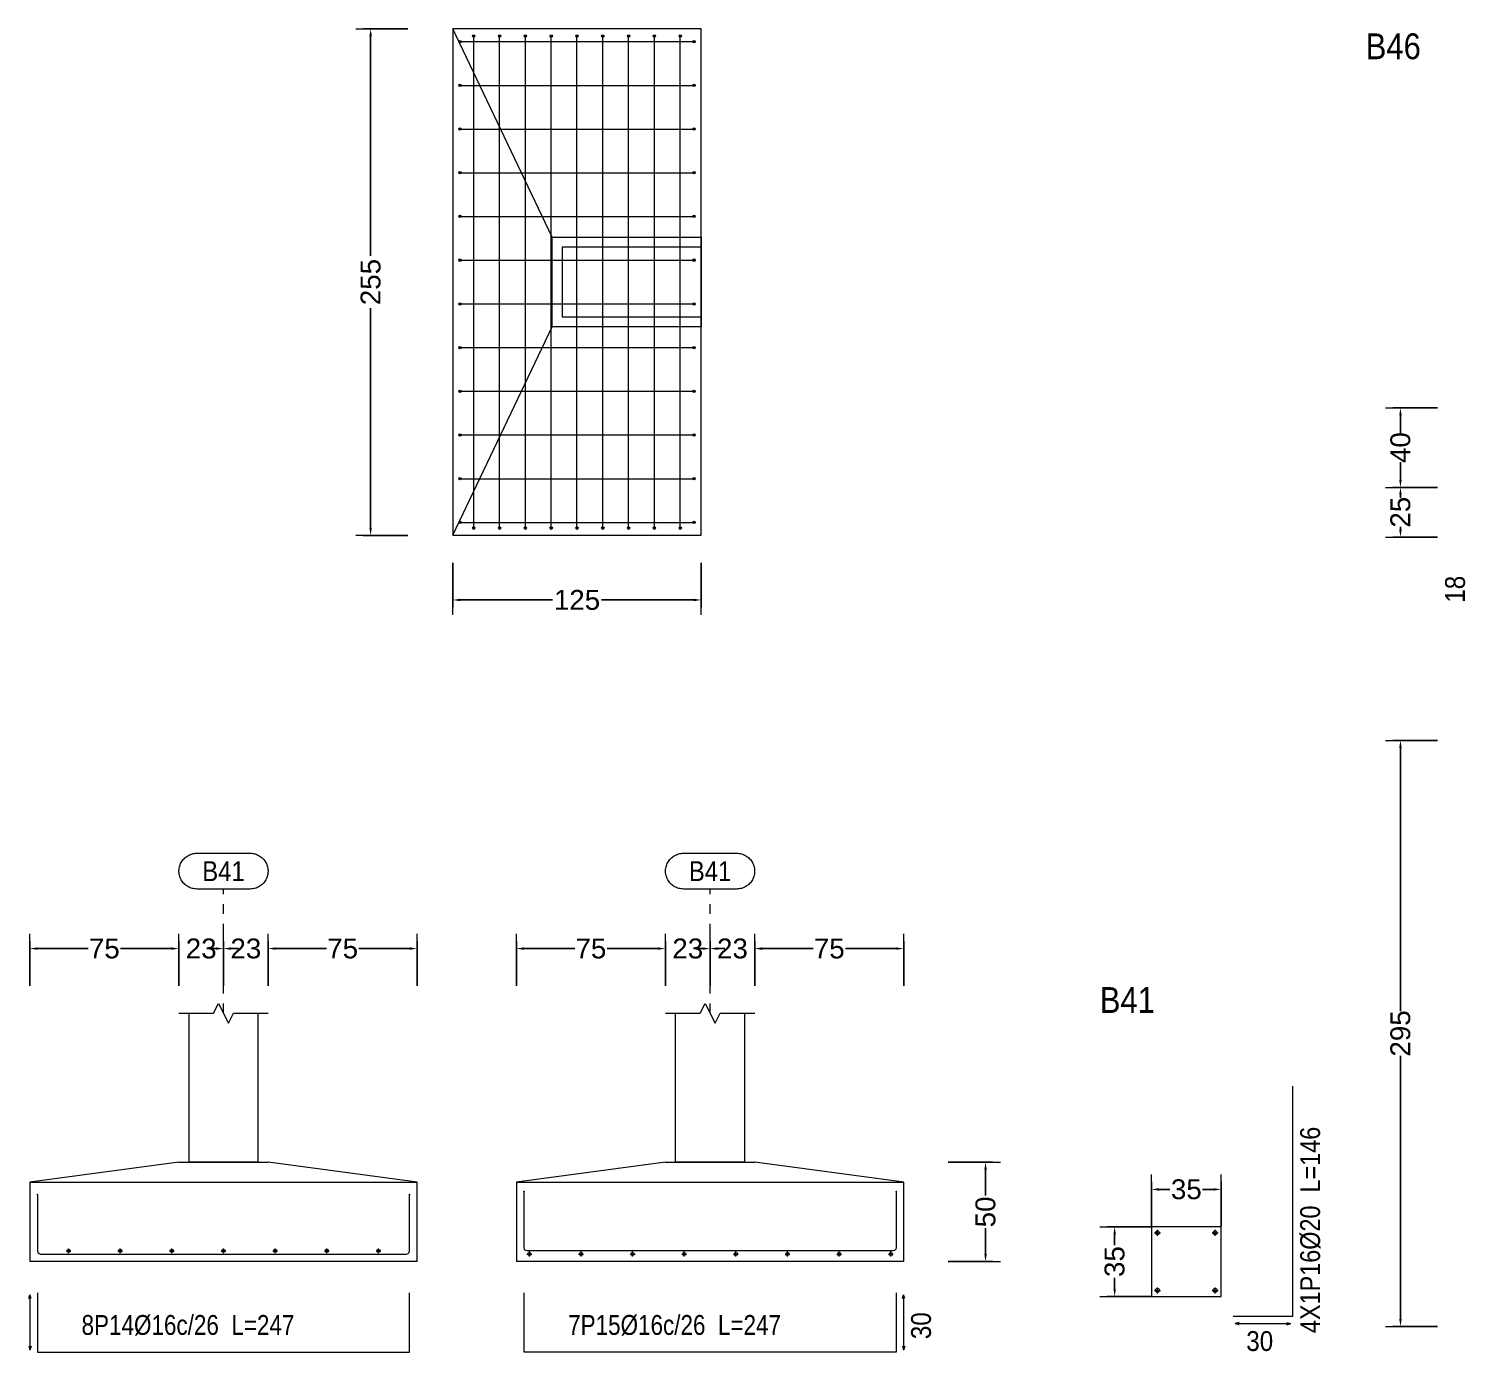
# Model space of a CAD drawing. Header units: millimetres. Extents: x 0 to 147, y 0 to 144.
# Drawn here: x 112.36 to 126.83, y 57.89 to 71.22 of the extents above; entities that cross this region are included whole.
import ezdxf
from ezdxf.enums import TextEntityAlignment as Align

# ---------------------------------------------------------------- set-up
doc = ezdxf.new("R2010")
doc.units = ezdxf.units.MM
doc.linetypes.add('CYPE_PUNTO', pattern=[0.075, 0, -0.075])
for name, color, linetype, lineweight in [('CIM_COTAS', 2, 'Continuous', 0), ('CIM_DIB_ARMADOS', 4, 'Continuous', 0), ('CIM_GEOMETRIA', 2, 'Continuous', 0), ('CIM_REFEREN', 2, 'Continuous', 0), ('CIM_TXT_ARMADOS', 3, 'Continuous', 0)]:
    doc.layers.add(name, color=color, linetype=linetype, lineweight=lineweight)
doc.styles.add('CYPETXT_0.3_romans', font='arial.ttf', dxfattribs={"height": 0.2})
doc.styles.add('CYPETXT_romans', font='arial.ttf', dxfattribs={"height": 0.2})
doc.dimstyles.new('cype_arrow', dxfattribs={"dimtxt": 0.18, "dimasz": 0.075, "dimexe": 0.075, "dimexo": 0.075, "dimgap": 0, "dimtad": 0, "dimdec": 4, "dimzin": 0, "dimdsep": 46, "dimtxsty": 'CYPETXT_0.3_romans', "dimcen": 0.09, "dimadec": 0, "dimazin": 0, "dimtfac": 1, "dimtdec": 4, "dimtofl": 0, "dimtmove": 2, "dimatfit": 3, "dimfxl": 1, "dimtolj": 1, "dimtzin": 0, "dimarcsym": 0})

# ---------------------------------------------------------------- blocks, each defined once
blk = doc.blocks.new('*D268')
at = {"layer": 'CIM_COTAS', "color": 0, "lineweight": -2, "transparency": 16777216}
for p, q in [((116.635, 65.841), (116.635, 65.391)), ((119.135, 65.841), (119.135, 65.391)), ((116.71, 65.466), (117.639, 65.466)), ((119.06, 65.466), (118.131, 65.466))]:
    blk.add_line(p, q, dxfattribs=at)
at = {"layer": 'CIM_COTAS', "color": 0, "transparency": 16777216}
for points in [[(116.71, 65.479), (116.71, 65.454), (116.635, 65.466)], [(119.06, 65.479), (119.06, 65.454), (119.135, 65.466)]]:
    blk.add_solid(points, dxfattribs=at)
at = {"layer": 'Defpoints', "color": 0, "transparency": 16777216}
for p in [(116.635, 65.916), (119.135, 65.916), (119.135, 65.466)]:
    blk.add_point(p, dxfattribs=at)
at = {"layer": 'CIM_COTAS', "color": 0, "transparency": 16777216, "insert": (117.885, 65.466), "char_height": 0.2, "attachment_point": 5, "style": 'CYPETXT_0.3_romans'}
blk.add_mtext('\\A1;125', dxfattribs=at)
blk = doc.blocks.new('*D269')
at = {"layer": 'CIM_COTAS', "color": 0, "lineweight": -2, "transparency": 16777216}
for p, q in [((116.182, 71.217), (115.732, 71.217)), ((115.807, 71.142), (115.807, 68.93)), ((115.807, 66.192), (115.807, 68.405)), ((116.182, 66.117), (115.732, 66.117))]:
    blk.add_line(p, q, dxfattribs=at)
at = {"layer": 'CIM_COTAS', "color": 0, "transparency": 16777216}
for points in [[(115.794, 71.142), (115.819, 71.142), (115.807, 71.217)], [(115.794, 66.192), (115.819, 66.192), (115.807, 66.117)]]:
    blk.add_solid(points, dxfattribs=at)
at = {"layer": 'Defpoints', "color": 0, "transparency": 16777216}
for p in [(115.807, 71.217), (116.257, 71.217), (116.257, 66.117)]:
    blk.add_point(p, dxfattribs=at)
at = {"layer": 'CIM_COTAS', "color": 0, "transparency": 16777216, "insert": (115.807, 68.667), "char_height": 0.2, "attachment_point": 5, "rotation": 90, "style": 'CYPETXT_0.3_romans'}
blk.add_mtext('\\A1;255', dxfattribs=at)
blk = doc.blocks.new('*D272')
at = {"layer": 'CIM_COTAS', "color": 0, "lineweight": -2, "transparency": 16777216}
for p, q in [((112.375, 61.581), (112.375, 62.031)), ((112.45, 61.956), (112.962, 61.956)), ((113.8, 61.956), (113.289, 61.956)), ((113.875, 61.581), (113.875, 62.031))]:
    blk.add_line(p, q, dxfattribs=at)
at = {"layer": 'CIM_COTAS', "color": 0, "transparency": 16777216}
for points in [[(112.45, 61.969), (112.45, 61.944), (112.375, 61.956)], [(113.8, 61.969), (113.8, 61.944), (113.875, 61.956)]]:
    blk.add_solid(points, dxfattribs=at)
at = {"layer": 'Defpoints', "color": 0, "transparency": 16777216}
for p in [(113.875, 61.956), (112.375, 61.506), (113.875, 61.506)]:
    blk.add_point(p, dxfattribs=at)
at = {"layer": 'CIM_COTAS', "color": 0, "transparency": 16777216, "insert": (113.125, 61.956), "char_height": 0.2, "attachment_point": 5, "style": 'CYPETXT_0.3_romans'}
blk.add_mtext('\\A1;75', dxfattribs=at)
blk = doc.blocks.new('*D273')
at = {"layer": 'CIM_COTAS', "color": 0, "lineweight": -2, "transparency": 16777216}
for p, q in [((113.80032, 61.9562), (113.72532, 61.9562)), ((113.87532, 61.5812), (113.87532, 62.0312)), ((114.32532, 61.5812), (114.32532, 62.0312)), ((114.40032, 61.9562), (114.47532, 61.9562))]:
    blk.add_line(p, q, dxfattribs=at)
at = {"layer": 'CIM_COTAS', "color": 0, "transparency": 16777216}
for points in [[(113.80032, 61.9687), (113.80032, 61.9437), (113.87532, 61.9562)], [(114.40032, 61.9687), (114.40032, 61.9437), (114.32532, 61.9562)]]:
    blk.add_solid(points, dxfattribs=at)
at = {"layer": 'Defpoints', "color": 0, "transparency": 16777216}
for p in [(114.32532, 61.9562), (113.87532, 61.5062), (114.32532, 61.5062)]:
    blk.add_point(p, dxfattribs=at)
at = {"layer": 'CIM_COTAS', "color": 0, "transparency": 16777216, "insert": (114.10032, 61.9562), "char_height": 0.2, "attachment_point": 5, "style": 'CYPETXT_0.3_romans'}
blk.add_mtext('\\A1;23', dxfattribs=at)
blk = doc.blocks.new('*D274')
at = {"layer": 'CIM_COTAS', "color": 0, "lineweight": -2, "transparency": 16777216}
for p, q in [((114.25032, 61.9562), (114.17532, 61.9562)), ((114.32532, 61.5812), (114.32532, 62.0312)), ((114.77532, 61.5812), (114.77532, 62.0312)), ((114.85032, 61.9562), (114.92532, 61.9562))]:
    blk.add_line(p, q, dxfattribs=at)
at = {"layer": 'CIM_COTAS', "color": 0, "transparency": 16777216}
for points in [[(114.25032, 61.9687), (114.25032, 61.9437), (114.32532, 61.9562)], [(114.85032, 61.9687), (114.85032, 61.9437), (114.77532, 61.9562)]]:
    blk.add_solid(points, dxfattribs=at)
at = {"layer": 'Defpoints', "color": 0, "transparency": 16777216}
for p in [(114.77532, 61.9562), (114.32532, 61.5062), (114.77532, 61.5062)]:
    blk.add_point(p, dxfattribs=at)
at = {"layer": 'CIM_COTAS', "color": 0, "transparency": 16777216, "insert": (114.55032, 61.9562), "char_height": 0.2, "attachment_point": 5, "style": 'CYPETXT_0.3_romans'}
blk.add_mtext('\\A1;23', dxfattribs=at)
blk = doc.blocks.new('*D275')
at = {"layer": 'CIM_COTAS', "color": 0, "lineweight": -2, "transparency": 16777216}
for p, q in [((114.775, 61.581), (114.775, 62.031)), ((114.85, 61.956), (115.362, 61.956)), ((116.2, 61.956), (115.689, 61.956)), ((116.275, 61.581), (116.275, 62.031))]:
    blk.add_line(p, q, dxfattribs=at)
at = {"layer": 'CIM_COTAS', "color": 0, "transparency": 16777216}
for points in [[(114.85, 61.969), (114.85, 61.944), (114.775, 61.956)], [(116.2, 61.969), (116.2, 61.944), (116.275, 61.956)]]:
    blk.add_solid(points, dxfattribs=at)
at = {"layer": 'Defpoints', "color": 0, "transparency": 16777216}
for p in [(116.275, 61.956), (114.775, 61.506), (116.275, 61.506)]:
    blk.add_point(p, dxfattribs=at)
at = {"layer": 'CIM_COTAS', "color": 0, "transparency": 16777216, "insert": (115.525, 61.956), "char_height": 0.2, "attachment_point": 5, "style": 'CYPETXT_0.3_romans'}
blk.add_mtext('\\A1;75', dxfattribs=at)
blk = doc.blocks.new('*D278')
at = {"layer": 'CIM_COTAS', "color": 0, "lineweight": -2, "transparency": 16777216}
for p, q in [((117.275, 61.581), (117.275, 62.031)), ((117.35, 61.956), (117.862, 61.956)), ((118.7, 61.956), (118.189, 61.956)), ((118.775, 61.581), (118.775, 62.031))]:
    blk.add_line(p, q, dxfattribs=at)
at = {"layer": 'CIM_COTAS', "color": 0, "transparency": 16777216}
for points in [[(117.35, 61.969), (117.35, 61.944), (117.275, 61.956)], [(118.7, 61.969), (118.7, 61.944), (118.775, 61.956)]]:
    blk.add_solid(points, dxfattribs=at)
at = {"layer": 'Defpoints', "color": 0, "transparency": 16777216}
for p in [(118.775, 61.956), (117.275, 61.506), (118.775, 61.506)]:
    blk.add_point(p, dxfattribs=at)
at = {"layer": 'CIM_COTAS', "color": 0, "transparency": 16777216, "insert": (118.025, 61.956), "char_height": 0.2, "attachment_point": 5, "style": 'CYPETXT_0.3_romans'}
blk.add_mtext('\\A1;75', dxfattribs=at)
blk = doc.blocks.new('*D279')
at = {"layer": 'CIM_COTAS', "color": 0, "lineweight": -2, "transparency": 16777216}
for p, q in [((118.70032, 61.9562), (118.62532, 61.9562)), ((118.77532, 61.5812), (118.77532, 62.0312)), ((119.22532, 61.5812), (119.22532, 62.0312)), ((119.30032, 61.9562), (119.37532, 61.9562))]:
    blk.add_line(p, q, dxfattribs=at)
at = {"layer": 'CIM_COTAS', "color": 0, "transparency": 16777216}
for points in [[(118.70032, 61.9687), (118.70032, 61.9437), (118.77532, 61.9562)], [(119.30032, 61.9687), (119.30032, 61.9437), (119.22532, 61.9562)]]:
    blk.add_solid(points, dxfattribs=at)
at = {"layer": 'Defpoints', "color": 0, "transparency": 16777216}
for p in [(119.22532, 61.9562), (118.77532, 61.5062), (119.22532, 61.5062)]:
    blk.add_point(p, dxfattribs=at)
at = {"layer": 'CIM_COTAS', "color": 0, "transparency": 16777216, "insert": (119.00032, 61.9562), "char_height": 0.2, "attachment_point": 5, "style": 'CYPETXT_0.3_romans'}
blk.add_mtext('\\A1;23', dxfattribs=at)
blk = doc.blocks.new('*D280')
at = {"layer": 'CIM_COTAS', "color": 0, "lineweight": -2, "transparency": 16777216}
for p, q in [((119.15032, 61.9562), (119.07532, 61.9562)), ((119.22532, 61.5812), (119.22532, 62.0312)), ((119.67532, 61.5812), (119.67532, 62.0312)), ((119.75032, 61.9562), (119.82532, 61.9562))]:
    blk.add_line(p, q, dxfattribs=at)
at = {"layer": 'CIM_COTAS', "color": 0, "transparency": 16777216}
for points in [[(119.15032, 61.9687), (119.15032, 61.9437), (119.22532, 61.9562)], [(119.75032, 61.9687), (119.75032, 61.9437), (119.67532, 61.9562)]]:
    blk.add_solid(points, dxfattribs=at)
at = {"layer": 'Defpoints', "color": 0, "transparency": 16777216}
for p in [(119.67532, 61.9562), (119.22532, 61.5062), (119.67532, 61.5062)]:
    blk.add_point(p, dxfattribs=at)
at = {"layer": 'CIM_COTAS', "color": 0, "transparency": 16777216, "insert": (119.45032, 61.9562), "char_height": 0.2, "attachment_point": 5, "style": 'CYPETXT_0.3_romans'}
blk.add_mtext('\\A1;23', dxfattribs=at)
blk = doc.blocks.new('*D281')
at = {"layer": 'CIM_COTAS', "color": 0, "lineweight": -2, "transparency": 16777216}
for p, q in [((119.675, 61.581), (119.675, 62.031)), ((119.75, 61.956), (120.262, 61.956)), ((121.1, 61.956), (120.589, 61.956)), ((121.175, 61.581), (121.175, 62.031))]:
    blk.add_line(p, q, dxfattribs=at)
at = {"layer": 'CIM_COTAS', "color": 0, "transparency": 16777216}
for points in [[(119.75, 61.969), (119.75, 61.944), (119.675, 61.956)], [(121.1, 61.969), (121.1, 61.944), (121.175, 61.956)]]:
    blk.add_solid(points, dxfattribs=at)
at = {"layer": 'Defpoints', "color": 0, "transparency": 16777216}
for p in [(121.175, 61.956), (119.675, 61.506), (121.175, 61.506)]:
    blk.add_point(p, dxfattribs=at)
at = {"layer": 'CIM_COTAS', "color": 0, "transparency": 16777216, "insert": (120.425, 61.956), "char_height": 0.2, "attachment_point": 5, "style": 'CYPETXT_0.3_romans'}
blk.add_mtext('\\A1;75', dxfattribs=at)
blk = doc.blocks.new('*D282')
at = {"layer": 'CIM_COTAS', "color": 0, "lineweight": -2, "transparency": 16777216}
for p, q in [((121.624, 59.805), (122.074, 59.805)), ((121.999, 59.73), (121.999, 59.469)), ((121.999, 58.88), (121.999, 59.141)), ((121.624, 58.805), (122.074, 58.805))]:
    blk.add_line(p, q, dxfattribs=at)
at = {"layer": 'CIM_COTAS', "color": 0, "transparency": 16777216}
for points in [[(121.987, 59.73), (122.012, 59.73), (121.999, 59.805)], [(121.987, 58.88), (122.012, 58.88), (121.999, 58.805)]]:
    blk.add_solid(points, dxfattribs=at)
at = {"layer": 'Defpoints', "color": 0, "transparency": 16777216}
for p in [(121.549, 59.805), (121.999, 59.805), (121.549, 58.805)]:
    blk.add_point(p, dxfattribs=at)
at = {"layer": 'CIM_COTAS', "color": 0, "transparency": 16777216, "insert": (121.999, 59.305), "char_height": 0.2, "attachment_point": 5, "rotation": 90, "style": 'CYPETXT_0.3_romans'}
blk.add_mtext('\\A1;50', dxfattribs=at)
blk = doc.blocks.new('*D285')
at = {"layer": 'CIM_COTAS', "color": 0, "lineweight": -2, "transparency": 16777216}
for p, q in [((123.671, 59.157), (123.671, 59.607)), ((124.371, 59.157), (124.371, 59.607)), ((123.746, 59.532), (123.856, 59.532)), ((124.296, 59.532), (124.185, 59.532))]:
    blk.add_line(p, q, dxfattribs=at)
at = {"layer": 'CIM_COTAS', "color": 0, "transparency": 16777216}
for points in [[(123.746, 59.544), (123.746, 59.519), (123.671, 59.532)], [(124.296, 59.544), (124.296, 59.519), (124.371, 59.532)]]:
    blk.add_solid(points, dxfattribs=at)
at = {"layer": 'Defpoints', "color": 0, "transparency": 16777216}
for p in [(124.371, 59.532), (123.671, 59.082), (124.371, 59.082)]:
    blk.add_point(p, dxfattribs=at)
at = {"layer": 'CIM_COTAS', "color": 0, "transparency": 16777216, "insert": (124.021, 59.532), "char_height": 0.2, "attachment_point": 5, "style": 'CYPETXT_0.3_romans'}
blk.add_mtext('\\A1;35', dxfattribs=at)
blk = doc.blocks.new('*D286')
at = {"layer": 'CIM_COTAS', "color": 0, "lineweight": -2, "transparency": 16777216}
for p, q in [((123.674, 59.155), (123.224, 59.155)), ((123.299, 59.08), (123.299, 58.969)), ((123.299, 58.53), (123.299, 58.641)), ((123.674, 58.455), (123.224, 58.455))]:
    blk.add_line(p, q, dxfattribs=at)
at = {"layer": 'CIM_COTAS', "color": 0, "transparency": 16777216}
for points in [[(123.287, 59.08), (123.312, 59.08), (123.299, 59.155)], [(123.287, 58.53), (123.312, 58.53), (123.299, 58.455)]]:
    blk.add_solid(points, dxfattribs=at)
at = {"layer": 'Defpoints', "color": 0, "transparency": 16777216}
for p in [(123.299, 59.155), (123.749, 59.155), (123.749, 58.455)]:
    blk.add_point(p, dxfattribs=at)
at = {"layer": 'CIM_COTAS', "color": 0, "transparency": 16777216, "insert": (123.299, 58.805), "char_height": 0.2, "attachment_point": 5, "rotation": 90, "style": 'CYPETXT_0.3_romans'}
blk.add_mtext('\\A1;35', dxfattribs=at)
blk = doc.blocks.new('*D290')
at = {"layer": 'CIM_COTAS', "color": 0, "lineweight": -2, "transparency": 16777216}
for p, q in [((126.552, 66.6), (126.102, 66.6)), ((126.177, 66.525), (126.177, 66.495)), ((126.177, 66.175), (126.177, 66.204)), ((126.552, 66.1), (126.102, 66.1))]:
    blk.add_line(p, q, dxfattribs=at)
at = {"layer": 'CIM_COTAS', "color": 0, "transparency": 16777216}
for points in [[(126.165, 66.525), (126.19, 66.525), (126.177, 66.6)], [(126.165, 66.175), (126.19, 66.175), (126.177, 66.1)]]:
    blk.add_solid(points, dxfattribs=at)
at = {"layer": 'Defpoints', "color": 0, "transparency": 16777216}
for p in [(126.177, 66.6), (126.627, 66.6), (126.627, 66.1)]:
    blk.add_point(p, dxfattribs=at)
at = {"layer": 'CIM_COTAS', "color": 0, "transparency": 16777216, "insert": (126.177, 66.35), "char_height": 0.2, "attachment_point": 5, "rotation": 90, "style": 'CYPETXT_0.3_romans'}
blk.add_mtext('\\A1;25', dxfattribs=at)
blk = doc.blocks.new('*D291')
at = {"layer": 'CIM_COTAS', "color": 0, "lineweight": -2, "transparency": 16777216}
for p, q in [((126.552, 67.4), (126.102, 67.4)), ((126.177, 67.325), (126.177, 67.147)), ((126.177, 66.675), (126.177, 66.853)), ((126.552, 66.6), (126.102, 66.6))]:
    blk.add_line(p, q, dxfattribs=at)
at = {"layer": 'CIM_COTAS', "color": 0, "transparency": 16777216}
for points in [[(126.165, 67.325), (126.19, 67.325), (126.177, 67.4)], [(126.165, 66.675), (126.19, 66.675), (126.177, 66.6)]]:
    blk.add_solid(points, dxfattribs=at)
at = {"layer": 'Defpoints', "color": 0, "transparency": 16777216}
for p in [(126.177, 67.4), (126.627, 67.4), (126.627, 66.6)]:
    blk.add_point(p, dxfattribs=at)
at = {"layer": 'CIM_COTAS', "color": 0, "transparency": 16777216, "insert": (126.177, 67), "char_height": 0.2, "attachment_point": 5, "rotation": 90, "style": 'CYPETXT_0.3_romans'}
blk.add_mtext('\\A1;40', dxfattribs=at)
blk = doc.blocks.new('*D298')
at = {"layer": 'CIM_COTAS', "color": 0, "lineweight": -2, "transparency": 16777216}
for p, q in [((126.552, 64.052), (126.102, 64.052)), ((126.177, 63.977), (126.177, 61.325)), ((126.177, 58.227), (126.177, 60.878)), ((126.552, 58.152), (126.102, 58.152))]:
    blk.add_line(p, q, dxfattribs=at)
at = {"layer": 'CIM_COTAS', "color": 0, "transparency": 16777216}
for points in [[(126.165, 63.977), (126.19, 63.977), (126.177, 64.052)], [(126.165, 58.227), (126.19, 58.227), (126.177, 58.152)]]:
    blk.add_solid(points, dxfattribs=at)
at = {"layer": 'Defpoints', "color": 0, "transparency": 16777216}
for p in [(126.177, 64.052), (126.627, 64.052), (126.627, 58.152)]:
    blk.add_point(p, dxfattribs=at)
at = {"layer": 'CIM_COTAS', "color": 0, "transparency": 16777216, "insert": (126.177, 61.102), "char_height": 0.2, "attachment_point": 5, "rotation": 90, "style": 'CYPETXT_0.3_romans'}
blk.add_mtext('\\A1;295', dxfattribs=at)

msp = doc.modelspace()

# ---------------------------------------------------------------- hatches: boundary and pattern name
at = {"layer": 'CIM_DIB_ARMADOS'}
h = msp.add_hatch(color=256, dxfattribs=at)
edge = h.paths.add_edge_path(flags=0)
edge.add_arc((116.70697, 71.0874), 0.0016, 0, 360)
h = msp.add_hatch(color=256, dxfattribs=at)
edge = h.paths.add_edge_path(flags=0)
edge.add_arc((116.84497, 71.1454), 0.0016, 0, 360)
h = msp.add_hatch(color=256, dxfattribs=at)
edge = h.paths.add_edge_path(flags=0)
edge.add_arc((117.10497, 71.1454), 0.0016, 0, 360)
h = msp.add_hatch(color=256, dxfattribs=at)
edge = h.paths.add_edge_path(flags=0)
edge.add_arc((117.36497, 71.1454), 0.0016, 0, 360)
h = msp.add_hatch(color=256, dxfattribs=at)
edge = h.paths.add_edge_path(flags=0)
edge.add_arc((117.62497, 71.1454), 0.0016, 0, 360)
h = msp.add_hatch(color=256, dxfattribs=at)
edge = h.paths.add_edge_path(flags=0)
edge.add_arc((117.88497, 71.1454), 0.0016, 0, 360)
h = msp.add_hatch(color=256, dxfattribs=at)
edge = h.paths.add_edge_path(flags=0)
edge.add_arc((118.14497, 71.1454), 0.0016, 0, 360)
h = msp.add_hatch(color=256, dxfattribs=at)
edge = h.paths.add_edge_path(flags=0)
edge.add_arc((118.40497, 71.1454), 0.0016, 0, 360)
h = msp.add_hatch(color=256, dxfattribs=at)
edge = h.paths.add_edge_path(flags=0)
edge.add_arc((118.66497, 71.1454), 0.0016, 0, 360)
h = msp.add_hatch(color=256, dxfattribs=at)
edge = h.paths.add_edge_path(flags=0)
edge.add_arc((118.92497, 71.1454), 0.0016, 0, 360)
h = msp.add_hatch(color=256, dxfattribs=at)
edge = h.paths.add_edge_path(flags=0)
edge.add_arc((119.06297, 71.0874), 0.0016, 0, 360)
h = msp.add_hatch(color=256, dxfattribs=at)
edge = h.paths.add_edge_path(flags=0)
edge.add_arc((116.70697, 70.6474), 0.0016, 0, 360)
h = msp.add_hatch(color=256, dxfattribs=at)
edge = h.paths.add_edge_path(flags=0)
edge.add_arc((119.06297, 70.6474), 0.0016, 0, 360)
h = msp.add_hatch(color=256, dxfattribs=at)
edge = h.paths.add_edge_path(flags=0)
edge.add_arc((116.70697, 70.2074), 0.0016, 0, 360)
h = msp.add_hatch(color=256, dxfattribs=at)
edge = h.paths.add_edge_path(flags=0)
edge.add_arc((119.06297, 70.2074), 0.0016, 0, 360)
h = msp.add_hatch(color=256, dxfattribs=at)
edge = h.paths.add_edge_path(flags=0)
edge.add_arc((116.70697, 69.7674), 0.0016, 0, 360)
h = msp.add_hatch(color=256, dxfattribs=at)
edge = h.paths.add_edge_path(flags=0)
edge.add_arc((119.06297, 69.7674), 0.0016, 0, 360)
h = msp.add_hatch(color=256, dxfattribs=at)
edge = h.paths.add_edge_path(flags=0)
edge.add_arc((116.70697, 69.3274), 0.0016, 0, 360)
h = msp.add_hatch(color=256, dxfattribs=at)
edge = h.paths.add_edge_path(flags=0)
edge.add_arc((119.06297, 69.3274), 0.0016, 0, 360)
h = msp.add_hatch(color=256, dxfattribs=at)
edge = h.paths.add_edge_path(flags=0)
edge.add_arc((116.70697, 68.8874), 0.0016, 0, 360)
h = msp.add_hatch(color=256, dxfattribs=at)
edge = h.paths.add_edge_path(flags=0)
edge.add_arc((119.06297, 68.8874), 0.0016, 0, 360)
h = msp.add_hatch(color=256, dxfattribs=at)
edge = h.paths.add_edge_path(flags=0)
edge.add_arc((116.70697, 68.4474), 0.0016, 0, 360)
h = msp.add_hatch(color=256, dxfattribs=at)
edge = h.paths.add_edge_path(flags=0)
edge.add_arc((119.06297, 68.4474), 0.0016, 0, 360)
h = msp.add_hatch(color=256, dxfattribs=at)
edge = h.paths.add_edge_path(flags=0)
edge.add_arc((116.70697, 68.0074), 0.0016, 0, 360)
h = msp.add_hatch(color=256, dxfattribs=at)
edge = h.paths.add_edge_path(flags=0)
edge.add_arc((119.06297, 68.0074), 0.0016, 0, 360)
h = msp.add_hatch(color=256, dxfattribs=at)
edge = h.paths.add_edge_path(flags=0)
edge.add_arc((116.70697, 67.5674), 0.0016, 0, 360)
h = msp.add_hatch(color=256, dxfattribs=at)
edge = h.paths.add_edge_path(flags=0)
edge.add_arc((119.06297, 67.5674), 0.0016, 0, 360)
h = msp.add_hatch(color=256, dxfattribs=at)
edge = h.paths.add_edge_path(flags=0)
edge.add_arc((116.70697, 67.1274), 0.0016, 0, 360)
h = msp.add_hatch(color=256, dxfattribs=at)
edge = h.paths.add_edge_path(flags=0)
edge.add_arc((119.06297, 67.1274), 0.0016, 0, 360)
h = msp.add_hatch(color=256, dxfattribs=at)
edge = h.paths.add_edge_path(flags=0)
edge.add_arc((116.70697, 66.6874), 0.0016, 0, 360)
h = msp.add_hatch(color=256, dxfattribs=at)
edge = h.paths.add_edge_path(flags=0)
edge.add_arc((119.06297, 66.6874), 0.0016, 0, 360)
h = msp.add_hatch(color=256, dxfattribs=at)
edge = h.paths.add_edge_path(flags=0)
edge.add_arc((116.70697, 66.2474), 0.0016, 0, 360)
h = msp.add_hatch(color=256, dxfattribs=at)
edge = h.paths.add_edge_path(flags=0)
edge.add_arc((116.84497, 66.1894), 0.0016, 0, 360)
h = msp.add_hatch(color=256, dxfattribs=at)
edge = h.paths.add_edge_path(flags=0)
edge.add_arc((117.10497, 66.1894), 0.0016, 0, 360)
h = msp.add_hatch(color=256, dxfattribs=at)
edge = h.paths.add_edge_path(flags=0)
edge.add_arc((117.36497, 66.1894), 0.0016, 0, 360)
h = msp.add_hatch(color=256, dxfattribs=at)
edge = h.paths.add_edge_path(flags=0)
edge.add_arc((117.62497, 66.1894), 0.0016, 0, 360)
h = msp.add_hatch(color=256, dxfattribs=at)
edge = h.paths.add_edge_path(flags=0)
edge.add_arc((117.88497, 66.1894), 0.0016, 0, 360)
h = msp.add_hatch(color=256, dxfattribs=at)
edge = h.paths.add_edge_path(flags=0)
edge.add_arc((118.14497, 66.1894), 0.0016, 0, 360)
h = msp.add_hatch(color=256, dxfattribs=at)
edge = h.paths.add_edge_path(flags=0)
edge.add_arc((118.40497, 66.1894), 0.0016, 0, 360)
h = msp.add_hatch(color=256, dxfattribs=at)
edge = h.paths.add_edge_path(flags=0)
edge.add_arc((118.66497, 66.1894), 0.0016, 0, 360)
h = msp.add_hatch(color=256, dxfattribs=at)
edge = h.paths.add_edge_path(flags=0)
edge.add_arc((118.92497, 66.1894), 0.0016, 0, 360)
h = msp.add_hatch(color=256, dxfattribs=at)
edge = h.paths.add_edge_path(flags=0)
edge.add_arc((119.06297, 66.2474), 0.0016, 0, 360)
h = msp.add_hatch(color=256, dxfattribs=at)
edge = h.paths.add_edge_path(flags=0)
edge.add_arc((112.45132, 59.4812), 0.0016, 0, 360)
h = msp.add_hatch(color=256, dxfattribs=at)
edge = h.paths.add_edge_path(flags=0)
edge.add_arc((116.19932, 59.4812), 0.0016, 0, 360)
h = msp.add_hatch(color=256, dxfattribs=at)
edge = h.paths.add_edge_path(flags=0)
edge.add_arc((117.35132, 59.5132), 0.0016, 0, 360)
h = msp.add_hatch(color=256, dxfattribs=at)
edge = h.paths.add_edge_path(flags=0)
edge.add_arc((121.09932, 59.5132), 0.0016, 0, 360)

# ---------------------------------------------------------------- linework, layer by layer
at = {"layer": 'CIM_COTAS'}
for p, q in [((115.65697, 71.2174), (115.95697, 71.2174)), ((126.02716, 67.3997), (126.32716, 67.3997)), ((126.02716, 66.5997), (126.32716, 66.5997)), ((126.02716, 66.5997), (126.32716, 66.5997)), ((115.65697, 66.1174), (115.95697, 66.1174)), ((126.02716, 66.0997), (126.32716, 66.0997)), ((116.63497, 65.3164), (116.63497, 65.6164)), ((119.13497, 65.3164), (119.13497, 65.6164)), ((126.02716, 64.0517), (126.32716, 64.0517)), ((112.37532, 61.8062), (112.37532, 62.1062)), ((113.87532, 61.8062), (113.87532, 62.1062)), ((113.87532, 61.8062), (113.87532, 62.1062)), ((114.32532, 61.8062), (114.32532, 62.1062)), ((114.32532, 61.8062), (114.32532, 62.1062)), ((114.77532, 61.8062), (114.77532, 62.1062)), ((114.77532, 61.8062), (114.77532, 62.1062)), ((116.27532, 61.8062), (116.27532, 62.1062)), ((117.27532, 61.8062), (117.27532, 62.1062)), ((118.77532, 61.8062), (118.77532, 62.1062)), ((118.77532, 61.8062), (118.77532, 62.1062)), ((119.22532, 61.8062), (119.22532, 62.1062)), ((119.22532, 61.8062), (119.22532, 62.1062)), ((119.67532, 61.8062), (119.67532, 62.1062)), ((119.67532, 61.8062), (119.67532, 62.1062)), ((121.17532, 61.8062), (121.17532, 62.1062)), ((121.84932, 59.8052), (122.14932, 59.8052)), ((123.67057, 59.38195), (123.67057, 59.68195)), ((124.37057, 59.38195), (124.37057, 59.68195)), ((123.14932, 59.1552), (123.44932, 59.1552)), ((121.84932, 58.8052), (122.14932, 58.8052)), ((123.14932, 58.4552), (123.44932, 58.4552)), ((126.02716, 58.1517), (126.32716, 58.1517))]:
    msp.add_line(p, q, dxfattribs=at)
at = {"layer": 'CIM_COTAS', "linetype": 'CYPE_PUNTO'}
for p, q in [((114.32532, 61.3052), (114.32532, 62.5562)), ((119.22532, 61.3052), (119.22532, 62.5562))]:
    msp.add_line(p, q, dxfattribs=at)
at = {"layer": 'CIM_COTAS'}
for points in [[(114.59382, 62.9162), (114.60584, 62.9158), (114.61781, 62.91459), (114.62967, 62.91259), (114.64138, 62.9098), (114.65286, 62.90624), (114.66409, 62.90192), (114.675, 62.89685), (114.68555, 62.89107), (114.69569, 62.8846), (114.70537, 62.87746), (114.71456, 62.8697), (114.72321, 62.86133), (114.73128, 62.85241), (114.73873, 62.84297), (114.74554, 62.83305), (114.75167, 62.8227), (114.7571, 62.81197), (114.76179, 62.80089), (114.76574, 62.78953), (114.76892, 62.77793), (114.77131, 62.76614), (114.77292, 62.75422), (114.77372, 62.74221), (114.77372, 62.73019), (114.77292, 62.71818), (114.77131, 62.70626), (114.76892, 62.69447), (114.76574, 62.68287), (114.76179, 62.67151), (114.7571, 62.66043), (114.75167, 62.6497), (114.74554, 62.63935), (114.73873, 62.62943), (114.73128, 62.61999), (114.72321, 62.61107), (114.71456, 62.6027), (114.70537, 62.59494), (114.69569, 62.5878), (114.68555, 62.58133), (114.675, 62.57555), (114.66409, 62.57048), (114.65286, 62.56616), (114.64138, 62.5626), (114.62967, 62.55981), (114.61781, 62.55781), (114.60584, 62.5566), (114.59382, 62.5562), (114.05682, 62.5562), (114.0448, 62.5566), (114.03283, 62.55781), (114.02097, 62.55981), (114.00926, 62.5626), (113.99778, 62.56616), (113.98655, 62.57048), (113.97564, 62.57555), (113.96509, 62.58133), (113.95495, 62.5878), (113.94527, 62.59494), (113.93608, 62.6027), (113.92743, 62.61107), (113.91936, 62.61999), (113.91191, 62.62943), (113.9051, 62.63935), (113.89897, 62.6497), (113.89354, 62.66043), (113.88885, 62.67151), (113.8849, 62.68287), (113.88172, 62.69447), (113.87933, 62.70626), (113.87772, 62.71818), (113.87692, 62.73019), (113.87692, 62.74221), (113.87772, 62.75422), (113.87933, 62.76614), (113.88172, 62.77793), (113.8849, 62.78953), (113.88885, 62.80089), (113.89354, 62.81197), (113.89897, 62.8227), (113.9051, 62.83305), (113.91191, 62.84297), (113.91936, 62.85241), (113.92743, 62.86133), (113.93608, 62.8697), (113.94527, 62.87746), (113.95495, 62.8846), (113.96509, 62.89107), (113.97564, 62.89685), (113.98655, 62.90192), (113.99778, 62.90624), (114.00926, 62.9098), (114.02097, 62.91259), (114.03283, 62.91459), (114.0448, 62.9158), (114.05682, 62.9162), (114.59382, 62.9162)], [(119.49382, 62.9162), (119.50584, 62.9158), (119.51781, 62.91459), (119.52967, 62.91259), (119.54138, 62.9098), (119.55286, 62.90624), (119.56409, 62.90192), (119.575, 62.89685), (119.58555, 62.89107), (119.59569, 62.8846), (119.60537, 62.87746), (119.61456, 62.8697), (119.62321, 62.86133), (119.63128, 62.85241), (119.63873, 62.84297), (119.64554, 62.83305), (119.65167, 62.8227), (119.6571, 62.81197), (119.66179, 62.80089), (119.66574, 62.78953), (119.66892, 62.77793), (119.67131, 62.76614), (119.67292, 62.75422), (119.67372, 62.74221), (119.67372, 62.73019), (119.67292, 62.71818), (119.67131, 62.70626), (119.66892, 62.69447), (119.66574, 62.68287), (119.66179, 62.67151), (119.6571, 62.66043), (119.65167, 62.6497), (119.64554, 62.63935), (119.63873, 62.62943), (119.63128, 62.61999), (119.62321, 62.61107), (119.61456, 62.6027), (119.60537, 62.59494), (119.59569, 62.5878), (119.58555, 62.58133), (119.575, 62.57555), (119.56409, 62.57048), (119.55286, 62.56616), (119.54138, 62.5626), (119.52967, 62.55981), (119.51781, 62.55781), (119.50584, 62.5566), (119.49382, 62.5562), (118.95682, 62.5562), (118.9448, 62.5566), (118.93283, 62.55781), (118.92097, 62.55981), (118.90926, 62.5626), (118.89778, 62.56616), (118.88655, 62.57048), (118.87564, 62.57555), (118.86509, 62.58133), (118.85495, 62.5878), (118.84527, 62.59494), (118.83608, 62.6027), (118.82743, 62.61107), (118.81936, 62.61999), (118.81191, 62.62943), (118.8051, 62.63935), (118.79897, 62.6497), (118.79354, 62.66043), (118.78885, 62.67151), (118.7849, 62.68287), (118.78172, 62.69447), (118.77933, 62.70626), (118.77772, 62.71818), (118.77692, 62.73019), (118.77692, 62.74221), (118.77772, 62.75422), (118.77933, 62.76614), (118.78172, 62.77793), (118.7849, 62.78953), (118.78885, 62.80089), (118.79354, 62.81197), (118.79897, 62.8227), (118.8051, 62.83305), (118.81191, 62.84297), (118.81936, 62.85241), (118.82743, 62.86133), (118.83608, 62.8697), (118.84527, 62.87746), (118.85495, 62.8846), (118.86509, 62.89107), (118.87564, 62.89685), (118.88655, 62.90192), (118.89778, 62.90624), (118.90926, 62.9098), (118.92097, 62.91259), (118.93283, 62.91459), (118.9448, 62.9158), (118.95682, 62.9162), (119.49382, 62.9162)]]:
    msp.add_lwpolyline(points, close=True, dxfattribs=at)
at = {"layer": 'CIM_DIB_ARMADOS'}
for p, q in [((123.70057, 59.0952), (123.76057, 59.0952)), ((123.70057, 59.0952), (123.76057, 59.0952)), ((123.73057, 59.0652), (123.73057, 59.1252)), ((123.73057, 59.0652), (123.73057, 59.1252)), ((124.28057, 59.0952), (124.34057, 59.0952)), ((124.28057, 59.0952), (124.34057, 59.0952)), ((124.31057, 59.0652), (124.31057, 59.1252)), ((124.31057, 59.0652), (124.31057, 59.1252)), ((112.74132, 58.9132), (112.78932, 58.9132)), ((112.76532, 58.8892), (112.76532, 58.9372)), ((113.26132, 58.9132), (113.30932, 58.9132)), ((113.28532, 58.8892), (113.28532, 58.9372)), ((113.78132, 58.9132), (113.82932, 58.9132)), ((113.80532, 58.8892), (113.80532, 58.9372)), ((114.30132, 58.9132), (114.34932, 58.9132)), ((114.32532, 58.8892), (114.32532, 58.9372)), ((114.82132, 58.9132), (114.86932, 58.9132)), ((114.84532, 58.8892), (114.84532, 58.9372)), ((115.34132, 58.9132), (115.38932, 58.9132)), ((115.36532, 58.8892), (115.36532, 58.9372)), ((115.86132, 58.9132), (115.90932, 58.9132)), ((115.88532, 58.8892), (115.88532, 58.9372)), ((117.38132, 58.8812), (117.42932, 58.8812)), ((117.40532, 58.8572), (117.40532, 58.9052)), ((117.90132, 58.8812), (117.94932, 58.8812)), ((117.92532, 58.8572), (117.92532, 58.9052)), ((118.42132, 58.8812), (118.46932, 58.8812)), ((118.44532, 58.8572), (118.44532, 58.9052)), ((118.94132, 58.8812), (118.98932, 58.8812)), ((118.96532, 58.8572), (118.96532, 58.9052)), ((119.46132, 58.8812), (119.50932, 58.8812)), ((119.48532, 58.8572), (119.48532, 58.9052)), ((119.98132, 58.8812), (120.02932, 58.8812)), ((120.00532, 58.8572), (120.00532, 58.9052)), ((120.50132, 58.8812), (120.54932, 58.8812)), ((120.52532, 58.8572), (120.52532, 58.9052)), ((121.02132, 58.8812), (121.06932, 58.8812)), ((121.04532, 58.8572), (121.04532, 58.9052)), ((123.70057, 58.5152), (123.76057, 58.5152)), ((123.70057, 58.5152), (123.76057, 58.5152)), ((123.73057, 58.4852), (123.73057, 58.5452)), ((123.73057, 58.4852), (123.73057, 58.5452)), ((124.28057, 58.5152), (124.34057, 58.5152)), ((124.28057, 58.5152), (124.34057, 58.5152)), ((124.31057, 58.4852), (124.31057, 58.5452)), ((124.31057, 58.4852), (124.31057, 58.5452))]:
    msp.add_line(p, q, dxfattribs=at)
for points in [[(116.70697, 71.0874), (116.71019, 71.0874), (116.71897, 71.0874), (116.73097, 71.0874), (119.03897, 71.0874), (119.05097, 71.0874), (119.05975, 71.0874), (119.06297, 71.0874)], [(116.84497, 66.1894), (116.84497, 66.19262), (116.84497, 66.2014), (116.84497, 66.2134), (116.84497, 71.1214), (116.84497, 71.1334), (116.84497, 71.14218), (116.84497, 71.1454)], [(117.10497, 66.1894), (117.10497, 66.19262), (117.10497, 66.2014), (117.10497, 66.2134), (117.10497, 71.1214), (117.10497, 71.1334), (117.10497, 71.14218), (117.10497, 71.1454)], [(117.36497, 66.1894), (117.36497, 66.19262), (117.36497, 66.2014), (117.36497, 66.2134), (117.36497, 71.1214), (117.36497, 71.1334), (117.36497, 71.14218), (117.36497, 71.1454)], [(117.62497, 66.1894), (117.62497, 66.19262), (117.62497, 66.2014), (117.62497, 66.2134), (117.62497, 71.1214), (117.62497, 71.1334), (117.62497, 71.14218), (117.62497, 71.1454)], [(117.88497, 66.1894), (117.88497, 66.19262), (117.88497, 66.2014), (117.88497, 66.2134), (117.88497, 71.1214), (117.88497, 71.1334), (117.88497, 71.14218), (117.88497, 71.1454)], [(118.14497, 66.1894), (118.14497, 66.19262), (118.14497, 66.2014), (118.14497, 66.2134), (118.14497, 71.1214), (118.14497, 71.1334), (118.14497, 71.14218), (118.14497, 71.1454)], [(118.40497, 66.1894), (118.40497, 66.19262), (118.40497, 66.2014), (118.40497, 66.2134), (118.40497, 71.1214), (118.40497, 71.1334), (118.40497, 71.14218), (118.40497, 71.1454)], [(118.66497, 66.1894), (118.66497, 66.19262), (118.66497, 66.2014), (118.66497, 66.2134), (118.66497, 71.1214), (118.66497, 71.1334), (118.66497, 71.14218), (118.66497, 71.1454)], [(118.92497, 66.1894), (118.92497, 66.19262), (118.92497, 66.2014), (118.92497, 66.2134), (118.92497, 71.1214), (118.92497, 71.1334), (118.92497, 71.14218), (118.92497, 71.1454)], [(116.70697, 70.6474), (116.71019, 70.6474), (116.71897, 70.6474), (116.73097, 70.6474), (119.03897, 70.6474), (119.05097, 70.6474), (119.05975, 70.6474), (119.06297, 70.6474)], [(116.70697, 70.2074), (116.71019, 70.2074), (116.71897, 70.2074), (116.73097, 70.2074), (119.03897, 70.2074), (119.05097, 70.2074), (119.05975, 70.2074), (119.06297, 70.2074)], [(116.70697, 69.7674), (116.71019, 69.7674), (116.71897, 69.7674), (116.73097, 69.7674), (119.03897, 69.7674), (119.05097, 69.7674), (119.05975, 69.7674), (119.06297, 69.7674)], [(116.70697, 69.3274), (116.71019, 69.3274), (116.71897, 69.3274), (116.73097, 69.3274), (119.03897, 69.3274), (119.05097, 69.3274), (119.05975, 69.3274), (119.06297, 69.3274)], [(116.70697, 68.8874), (116.71019, 68.8874), (116.71897, 68.8874), (116.73097, 68.8874), (119.03897, 68.8874), (119.05097, 68.8874), (119.05975, 68.8874), (119.06297, 68.8874)], [(116.70697, 68.4474), (116.71019, 68.4474), (116.71897, 68.4474), (116.73097, 68.4474), (119.03897, 68.4474), (119.05097, 68.4474), (119.05975, 68.4474), (119.06297, 68.4474)], [(116.70697, 68.0074), (116.71019, 68.0074), (116.71897, 68.0074), (116.73097, 68.0074), (119.03897, 68.0074), (119.05097, 68.0074), (119.05975, 68.0074), (119.06297, 68.0074)], [(116.70697, 67.5674), (116.71019, 67.5674), (116.71897, 67.5674), (116.73097, 67.5674), (119.03897, 67.5674), (119.05097, 67.5674), (119.05975, 67.5674), (119.06297, 67.5674)], [(116.70697, 67.1274), (116.71019, 67.1274), (116.71897, 67.1274), (116.73097, 67.1274), (119.03897, 67.1274), (119.05097, 67.1274), (119.05975, 67.1274), (119.06297, 67.1274)], [(116.70697, 66.6874), (116.71019, 66.6874), (116.71897, 66.6874), (116.73097, 66.6874), (119.03897, 66.6874), (119.05097, 66.6874), (119.05975, 66.6874), (119.06297, 66.6874)], [(116.70697, 66.2474), (116.71019, 66.2474), (116.71897, 66.2474), (116.73097, 66.2474), (119.03897, 66.2474), (119.05097, 66.2474), (119.05975, 66.2474), (119.06297, 66.2474)], [(124.49257, 58.2552), (125.09257, 58.2552), (125.09257, 60.5712)], [(112.45132, 59.4812), (112.45132, 58.9132), (112.45561, 58.8972), (112.46732, 58.88549), (112.48332, 58.8812), (116.16732, 58.8812), (116.18332, 58.88549), (116.19503, 58.8972), (116.19932, 58.9132), (116.19932, 59.4812)], [(121.09932, 59.5132), (121.09932, 58.9452), (121.09503, 58.9292), (121.08332, 58.91749), (121.06732, 58.9132), (117.38332, 58.9132), (117.36732, 58.91749), (117.35561, 58.9292), (117.35132, 58.9452), (117.35132, 59.5132)], [(112.45132, 58.4922), (112.45132, 57.8922), (116.19932, 57.8922), (116.19932, 58.4922)], [(121.09932, 58.4922), (121.09932, 57.8922), (117.35132, 57.8922), (117.35132, 58.4922)]]:
    msp.add_lwpolyline(points, dxfattribs=at)
for centre, radius in [((116.70697, 71.0874), 0.012), ((116.70697, 71.0874), 0.0016), ((116.84497, 71.1454), 0.012), ((116.84497, 71.1454), 0.0016), ((117.10497, 71.1454), 0.012), ((117.10497, 71.1454), 0.0016), ((117.36497, 71.1454), 0.012), ((117.36497, 71.1454), 0.0016), ((117.62497, 71.1454), 0.012), ((117.62497, 71.1454), 0.0016), ((117.88497, 71.1454), 0.012), ((117.88497, 71.1454), 0.0016), ((118.14497, 71.1454), 0.012), ((118.14497, 71.1454), 0.0016), ((118.40497, 71.1454), 0.012), ((118.40497, 71.1454), 0.0016), ((118.66497, 71.1454), 0.012), ((118.66497, 71.1454), 0.0016), ((118.92497, 71.1454), 0.012), ((118.92497, 71.1454), 0.0016), ((119.06297, 71.0874), 0.012), ((119.06297, 71.0874), 0.0016), ((116.70697, 70.6474), 0.012), ((116.70697, 70.6474), 0.0016), ((119.06297, 70.6474), 0.012), ((119.06297, 70.6474), 0.0016), ((116.70697, 70.2074), 0.012), ((116.70697, 70.2074), 0.0016), ((119.06297, 70.2074), 0.012), ((119.06297, 70.2074), 0.0016), ((116.70697, 69.7674), 0.012), ((116.70697, 69.7674), 0.0016), ((119.06297, 69.7674), 0.012), ((119.06297, 69.7674), 0.0016), ((116.70697, 69.3274), 0.012), ((116.70697, 69.3274), 0.0016), ((119.06297, 69.3274), 0.012), ((119.06297, 69.3274), 0.0016), ((116.70697, 68.8874), 0.012), ((116.70697, 68.8874), 0.0016), ((119.06297, 68.8874), 0.012), ((119.06297, 68.8874), 0.0016), ((116.70697, 68.4474), 0.012), ((116.70697, 68.4474), 0.0016), ((119.06297, 68.4474), 0.012), ((119.06297, 68.4474), 0.0016), ((116.70697, 68.0074), 0.012), ((116.70697, 68.0074), 0.0016), ((119.06297, 68.0074), 0.012), ((119.06297, 68.0074), 0.0016), ((116.70697, 67.5674), 0.012), ((116.70697, 67.5674), 0.0016), ((119.06297, 67.5674), 0.012), ((119.06297, 67.5674), 0.0016), ((116.70697, 67.1274), 0.012), ((116.70697, 67.1274), 0.0016), ((119.06297, 67.1274), 0.012), ((119.06297, 67.1274), 0.0016), ((116.70697, 66.6874), 0.012), ((119.06297, 66.6874), 0.012), ((116.70697, 66.6874), 0.0016), ((119.06297, 66.6874), 0.0016), ((116.70697, 66.2474), 0.012), ((119.06297, 66.2474), 0.012), ((116.70697, 66.2474), 0.0016), ((116.84497, 66.1894), 0.012), ((116.84497, 66.1894), 0.0016), ((117.10497, 66.1894), 0.012), ((117.10497, 66.1894), 0.0016), ((117.36497, 66.1894), 0.012), ((117.36497, 66.1894), 0.0016), ((117.62497, 66.1894), 0.012), ((117.62497, 66.1894), 0.0016), ((117.88497, 66.1894), 0.012), ((117.88497, 66.1894), 0.0016), ((118.14497, 66.1894), 0.012), ((118.14497, 66.1894), 0.0016), ((118.40497, 66.1894), 0.012), ((118.40497, 66.1894), 0.0016), ((118.66497, 66.1894), 0.012), ((118.66497, 66.1894), 0.0016), ((118.92497, 66.1894), 0.012), ((118.92497, 66.1894), 0.0016), ((119.06297, 66.2474), 0.0016), ((112.45132, 59.4812), 0.0016), ((116.19932, 59.4812), 0.0016), ((117.35132, 59.5132), 0.0016), ((121.09932, 59.5132), 0.0016), ((123.73057, 59.0952), 0.02), ((123.73057, 59.0952), 0.02), ((124.31057, 59.0952), 0.02), ((124.31057, 59.0952), 0.02), ((112.76532, 58.9132), 0.016), ((113.28532, 58.9132), 0.016), ((113.80532, 58.9132), 0.016), ((114.32532, 58.9132), 0.016), ((114.84532, 58.9132), 0.016), ((115.36532, 58.9132), 0.016), ((115.88532, 58.9132), 0.016), ((117.40532, 58.8812), 0.016), ((117.92532, 58.8812), 0.016), ((118.44532, 58.8812), 0.016), ((118.96532, 58.8812), 0.016), ((119.48532, 58.8812), 0.016), ((120.00532, 58.8812), 0.016), ((120.52532, 58.8812), 0.016), ((121.04532, 58.8812), 0.016), ((123.73057, 58.5152), 0.02), ((123.73057, 58.5152), 0.02), ((124.31057, 58.5152), 0.02), ((124.31057, 58.5152), 0.02)]:
    msp.add_circle(centre, radius, dxfattribs=at)
at = {"layer": 'CIM_GEOMETRIA'}
for p, q in [((117.63497, 69.1174), (116.63497, 71.2174)), ((119.13497, 69.1174), (119.13497, 71.2174)), ((116.63497, 66.1174), (117.63497, 68.2174)), ((119.13497, 66.1174), (119.13497, 68.2174)), ((113.97532, 61.3052), (113.97532, 59.8052)), ((114.67532, 59.8052), (114.67532, 61.3052)), ((118.87532, 59.8052), (118.87532, 61.3052)), ((119.57532, 59.8052), (119.57532, 61.3052)), ((113.87532, 59.8052), (112.37532, 59.6052)), ((113.87532, 59.8052), (114.77532, 59.8052)), ((114.67532, 59.8052), (113.97532, 59.8052)), ((116.27532, 59.6052), (114.77532, 59.8052)), ((118.77532, 59.8052), (117.27532, 59.6052)), ((118.77532, 59.8052), (119.67532, 59.8052)), ((119.57532, 59.8052), (118.87532, 59.8052)), ((121.17532, 59.6052), (119.67532, 59.8052)), ((112.37532, 59.6052), (116.27532, 59.6052)), ((112.37532, 59.6052), (112.37532, 58.8052)), ((116.27532, 58.8052), (116.27532, 59.6052)), ((117.27532, 59.6052), (121.17532, 59.6052)), ((117.27532, 59.6052), (117.27532, 58.8052)), ((121.17532, 58.8052), (121.17532, 59.6052)), ((116.27532, 58.8052), (112.37532, 58.8052)), ((121.17532, 58.8052), (117.27532, 58.8052))]:
    msp.add_line(p, q, dxfattribs=at)
for points in [[(116.63497, 71.2174), (116.63497, 66.1174), (119.13497, 66.1174), (119.13497, 71.2174), (116.63497, 71.2174)], [(119.13497, 69.1174), (119.13497, 68.2174), (117.63497, 68.2174), (117.63497, 69.1174), (119.13497, 69.1174)], [(117.73497, 68.3174), (119.13497, 68.3174), (119.13497, 69.0174), (117.73497, 69.0174), (117.73497, 68.3174)], [(123.67057, 58.4552), (124.37057, 58.4552), (124.37057, 59.1552), (123.67057, 59.1552), (123.67057, 58.4552)]]:
    msp.add_lwpolyline(points, close=True, dxfattribs=at)
for points in [[(113.87532, 61.3052), (114.22532, 61.3052), (114.27532, 61.4052), (114.37532, 61.2052), (114.42532, 61.3052), (114.77532, 61.3052)], [(118.77532, 61.3052), (119.12532, 61.3052), (119.17532, 61.4052), (119.27532, 61.2052), (119.32532, 61.3052), (119.67532, 61.3052)]]:
    msp.add_lwpolyline(points, dxfattribs=at)
at = {"layer": 'CIM_TXT_ARMADOS'}
for p, q in [((112.36382, 58.432), (112.37632, 58.472)), ((112.38882, 58.432), (112.37632, 58.472)), ((112.37632, 58.472), (112.37632, 57.9124)), ((121.16182, 58.432), (121.17432, 58.472)), ((121.18682, 58.432), (121.17432, 58.472)), ((121.17432, 58.472), (121.17432, 57.9124)), ((124.55277, 58.1927), (124.51277, 58.1802)), ((124.55277, 58.1677), (124.51277, 58.1802)), ((124.51277, 58.1802), (125.07237, 58.1802)), ((125.03237, 58.1927), (125.07237, 58.1802)), ((125.03237, 58.1677), (125.07237, 58.1802)), ((112.36382, 57.9524), (112.37632, 57.9124)), ((112.38882, 57.9524), (112.37632, 57.9124)), ((121.16182, 57.9524), (121.17432, 57.9124)), ((121.18682, 57.9524), (121.17432, 57.9124))]:
    msp.add_line(p, q, dxfattribs=at)

# ---------------------------------------------------------------- texts
at = {"layer": 'CIM_COTAS', "style": 'CYPETXT_romans', "width": 0.8592}
for p in [(114.32532, 62.7362), (119.22532, 62.7362)]:
    msp.add_text('B41', height=0.2, dxfattribs=at).set_placement(p, align=Align.MIDDLE_CENTER)
at = {"layer": 'CIM_REFEREN', "style": 'CYPETXT_romans', "width": 0.8592}
msp.add_text('B46', height=0.26, dxfattribs=at).set_placement((125.82716, 71.1707), align=Align.TOP_LEFT)
at = {"layer": 'CIM_TXT_ARMADOS', "style": 'CYPETXT_romans'}
for s, width, p in [('18', 0.872274, (126.82716, 65.4387)), ('4X1P16%%c20  L=146', 0.843553, (125.36757, 58.0857)), ('30', 0.872274, (121.44932, 58.0242))]:
    msp.add_text(s, height=0.2, rotation=90, dxfattribs=dict(at, width=width)).set_placement(p)
at = {"layer": 'CIM_TXT_ARMADOS', "style": 'CYPETXT_romans', "width": 0.8592}
msp.add_text('B41', height=0.26, dxfattribs=at).set_placement((123.14932, 61.5687), align=Align.TOP_LEFT)
at = {"layer": 'CIM_TXT_ARMADOS', "style": 'CYPETXT_romans'}
for s, width, p in [('8P14%%c16c/26  L=247', 0.809319, (112.89582, 58.0672)), ('7P15%%c16c/26  L=247', 0.809319, (117.79582, 58.0672)), ('30', 0.872274, (124.62457, 57.9052))]:
    msp.add_text(s, height=0.2, dxfattribs=dict(at, width=width)).set_placement(p)

# ---------------------------------------------------------------- dimensions: what is measured, and where the dimension line sits
at = {"layer": 'CIM_COTAS'}
for p1, p2, distance, text, picture, middle in [((116.25697, 66.1174), (116.25697, 71.2174), 0.45, '255', '*D269', (115.80697, 68.6674)), ((126.62716, 66.5997), (126.62716, 67.3997), 0.45, '40', '*D291', (126.17716, 66.9997)), ((126.62716, 66.0997), (126.62716, 66.5997), 0.45, '25', '*D290', (126.17716, 66.3497)), ((116.63497, 65.9164), (119.13497, 65.9164), -0.45, '125', '*D268', (117.88497, 65.4664)), ((126.62716, 58.1517), (126.62716, 64.0517), 0.45, '295', '*D298', (126.17716, 61.1017)), ((112.37532, 61.5062), (113.87532, 61.5062), 0.45, '75', '*D272', (113.12532, 61.9562)), ((113.87532, 61.5062), (114.32532, 61.5062), 0.45, '23', '*D273', (114.10032, 61.9562)), ((114.32532, 61.5062), (114.77532, 61.5062), 0.45, '23', '*D274', (114.55032, 61.9562)), ((114.77532, 61.5062), (116.27532, 61.5062), 0.45, '75', '*D275', (115.52532, 61.9562)), ((117.27532, 61.5062), (118.77532, 61.5062), 0.45, '75', '*D278', (118.02532, 61.9562)), ((118.77532, 61.5062), (119.22532, 61.5062), 0.45, '23', '*D279', (119.00032, 61.9562)), ((119.22532, 61.5062), (119.67532, 61.5062), 0.45, '23', '*D280', (119.45032, 61.9562)), ((119.67532, 61.5062), (121.17532, 61.5062), 0.45, '75', '*D281', (120.42532, 61.9562)), ((121.54932, 58.8052), (121.54932, 59.8052), -0.45, '50', '*D282', (121.99932, 59.3052)), ((123.67057, 59.08195), (124.37057, 59.08195), 0.45, '35', '*D285', (124.02057, 59.53195)), ((123.74932, 58.4552), (123.74932, 59.1552), 0.45, '35', '*D286', (123.29932, 58.8052))]:
    dim = msp.add_aligned_dim(p1=p1, p2=p2, distance=distance, text=text, dimstyle='cype_arrow', dxfattribs=at)
    dim.commit()
    dim.dimension.update_dxf_attribs({"geometry": picture, "text_midpoint": middle})

doc.saveas('drawing.dxf')
